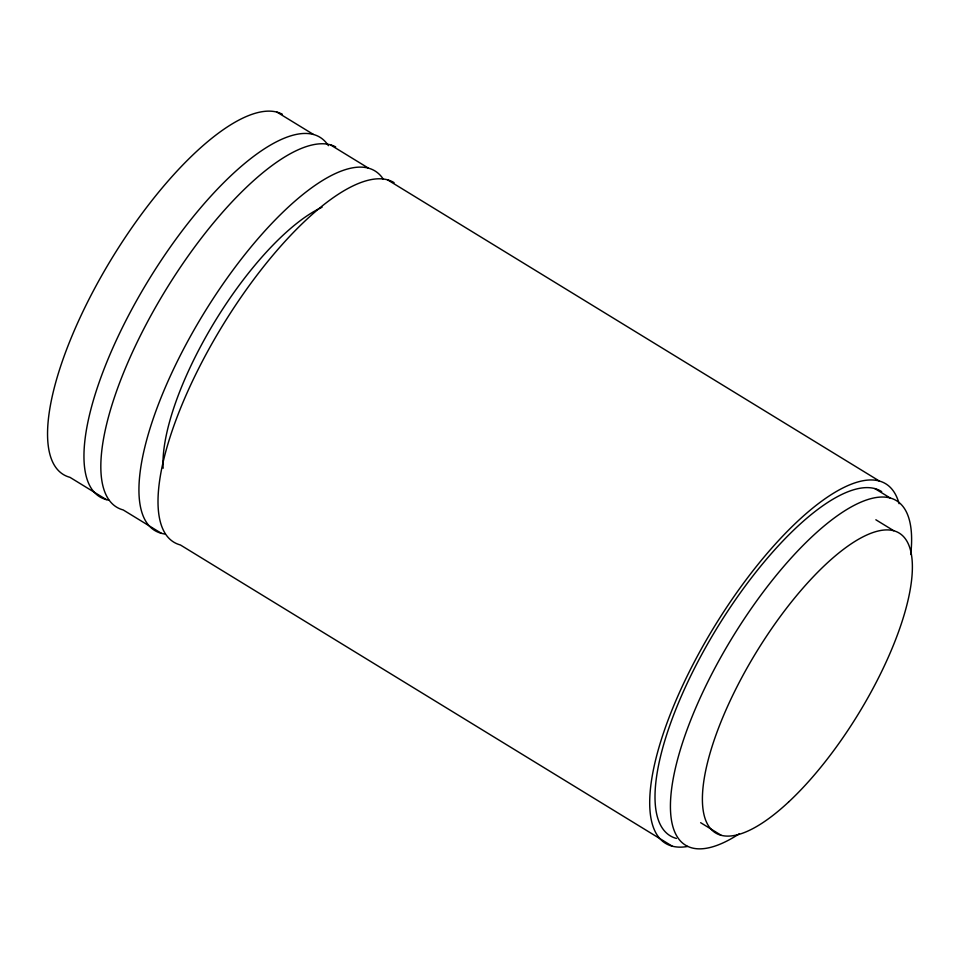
<?xml version="1.0" encoding="UTF-8"?>
<svg xmlns="http://www.w3.org/2000/svg" width="960" height="960" viewBox="0 0 960 960"><rect width="100%" height="100%" fill="white"/><g stroke="black" fill="none" stroke-linecap="round" stroke-linejoin="round"><path stroke-width="1.44" d="M276.984 112.128L313.404 134.424M330.264 144.756L368.388 168.108M387.444 179.772L879.156 480.912M874.824 488.568L890.22 498M875.856 519.768L893.724 530.712M700.644 822.696L721.068 835.212M106.332 499.608L69.912 477.312A210.816 71.52 -58.5 0 1 106.092 268.008A210.816 71.52 -58.5 0 1 282.396 114.276M161.316 533.28L123.192 509.94A210.816 71.52 -58.5 0 1 159.372 300.636A210.816 71.52 -58.5 0 1 335.664 146.904M672.096 846.096L180.384 544.956A210.816 71.52 -58.5 0 1 217.632 333.816A210.816 71.52 -58.5 0 1 394.104 182.652M687.672 846.444A210.816 71.52 -58.5 0 1 715.68 624.456A210.816 71.52 -58.5 0 1 899.088 503.7M676.428 838.44A201.984 68.52 -58.5 0 1 712.56 635.424A201.984 68.52 -58.5 0 1 881.688 491.628M739.404 833.724A201.984 68.52 -58.5 0 1 677.148 761.076A201.984 68.52 -58.5 0 1 818.316 530.964A201.984 68.52 -58.5 0 1 910.728 554.472M163.14 468.24A170.604 57.876 -58.5 0 1 214.824 321.564A170.604 57.876 -58.5 0 1 322.068 207.24M165.18 534.048A210.816 71.52 -58.5 0 1 204.504 312.288A210.816 71.52 -58.5 0 1 383.388 179.34M108.876 500.172A210.816 71.52 -58.5 0 1 150.48 277.056A210.816 71.52 -58.5 0 1 328.392 145.668M788.556 802.056A175.776 59.628 -58.5 0 0 906.228 540.084A175.776 59.628 -58.5 0 0 727.404 706.74A175.776 59.628 -58.5 0 0 788.556 802.056"/></g></svg>
